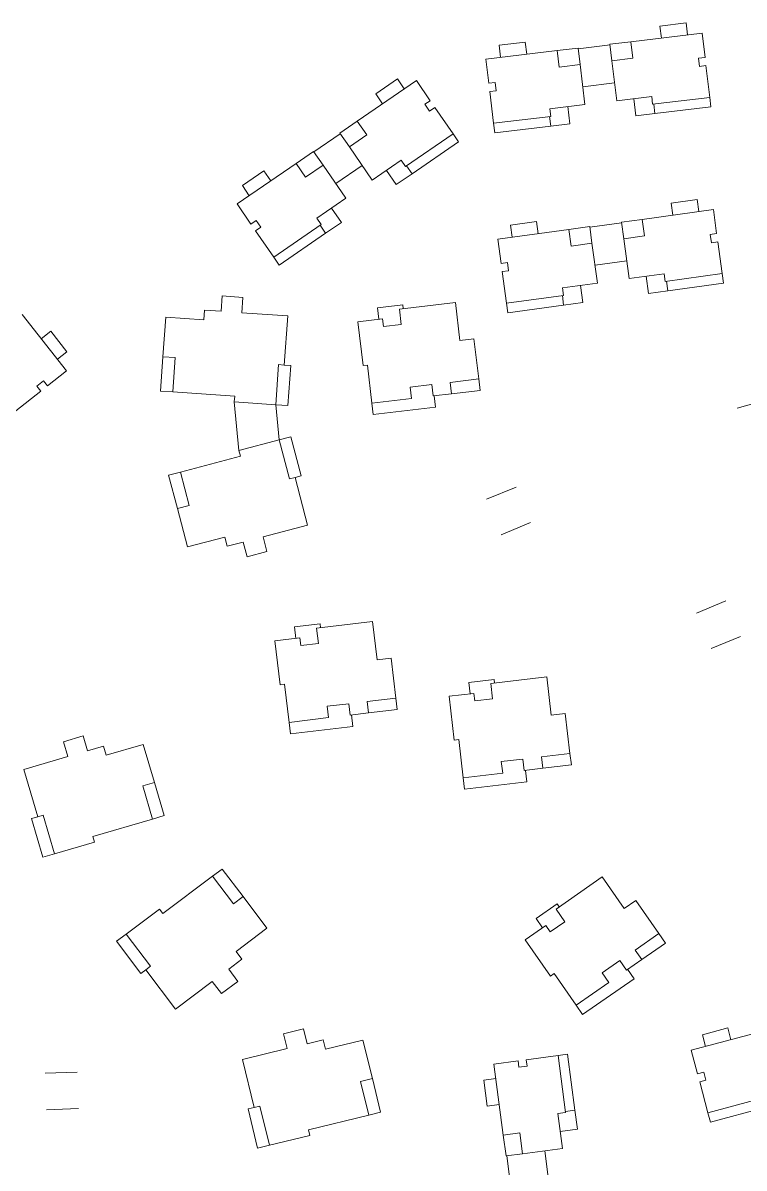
# Model space of a CAD drawing. Extents: x 109296 to 172296, y -14588 to 29909.
# Drawn here: x 115033 to 116384, y -6289 to -4141 of the extents above; entities that cross this region are included whole.
import ezdxf

# ---------------------------------------------------------------- set-up
doc = ezdxf.new("R2010")
doc.units = 0
doc.header["$LTSCALE"] = 1000
doc.header["$MEASUREMENT"] = 0
doc.layers.add('140', color=2, linetype='Continuous', lineweight=5)

msp = doc.modelspace()

# ---------------------------------------------------------------- linework, layer by layer
at = {"layer": '140', "color": 7}
for p, q in [((116226.8, -4146.9), (116275.6, -4141)), ((116275.6, -4141), (116278.3, -4163.7)), ((116305.7, -4160.4), (116172.3, -4176.3)), ((116229.5, -4169.5), (116226.8, -4146.9)), ((116311.2, -4205.7), (116305.7, -4160.4)), ((115974.2, -4177.1), (115925.3, -4182.9)), ((115925.3, -4182.9), (115928, -4205.5)), ((115976.9, -4199.7), (115974.2, -4177.1)), ((116034.1, -4192.9), (116073.4, -4188.2)), ((116073.4, -4188.2), (116077.1, -4219.1)), ((116133.1, -4182.2), (116073.5, -4189.4)), ((116172.3, -4176.3), (116133, -4181)), ((116133, -4181), (116136.7, -4212)), ((116172.3, -4176.3), (116176, -4207.3)), ((115900.6, -4208.8), (116034.1, -4192.9)), ((115906, -4254.1), (115900.6, -4208.8)), ((116034.1, -4192.9), (116037.8, -4223.8)), ((116176, -4207.3), (116136.7, -4212)), ((116299.2, -4207.1), (116311.2, -4205.7)), ((116301.1, -4222.6), (116299.2, -4207.1)), ((116037.8, -4223.8), (116077.1, -4219.1)), ((116077.1, -4219.1), (116086.1, -4294.2)), ((116136.7, -4212), (116145.6, -4287.1)), ((116313, -4221.2), (116301.1, -4222.6)), ((116320.1, -4280.7), (116313, -4221.2)), ((115770.1, -4249.3), (115659.4, -4325.5)), ((115694, -4274.1), (115734.5, -4246.2)), ((115734.5, -4246.2), (115747.4, -4265)), ((115796, -4286.9), (115770.1, -4249.3)), ((115917.9, -4252.7), (115906, -4254.1)), ((115919.8, -4268.2), (115917.9, -4252.7)), ((115706.9, -4292.9), (115694, -4274.1)), ((115907.9, -4269.6), (115919.8, -4268.2)), ((115915, -4329.2), (115907.9, -4269.6)), ((116141.7, -4253.7), (116082.1, -4260.9)), ((115786.1, -4293.7), (115796, -4286.9)), ((115795, -4306.5), (115786.1, -4293.7)), ((116086.1, -4294.2), (116020.5, -4302)), ((116145.6, -4287.1), (116211.2, -4279.3)), ((116177.8, -4283.2), (116181.7, -4315.4)), ((116211.2, -4279.3), (116212.9, -4293.6)), ((116212.9, -4293.6), (116320.1, -4280.7)), ((116217.4, -4311.1), (116215.3, -4293.3)), ((116322.3, -4298.6), (116320.1, -4280.7)), ((115804.8, -4299.7), (115795, -4306.5)), ((115838.9, -4349.1), (115804.8, -4299.7)), ((116022.2, -4316.3), (115915, -4329.2)), ((116022, -4334.5), (116019.9, -4316.6)), ((116020.5, -4302), (116022.2, -4316.3)), ((116053.9, -4298.1), (116057.7, -4330.2)), ((116181.7, -4315.4), (116217.4, -4311.1)), ((116217.4, -4311.1), (116322.3, -4298.6)), ((115659.4, -4325.5), (115626.8, -4348)), ((115659.4, -4325.5), (115677.1, -4351.2)), ((115917.1, -4347), (115915, -4329.2)), ((116022, -4334.5), (115917.1, -4347)), ((116057.7, -4330.2), (116022, -4334.5)), ((115627.5, -4349), (115578.1, -4383)), ((115626.8, -4348), (115644.5, -4373.7)), ((115677.1, -4351.2), (115644.5, -4373.7)), ((115749.9, -4410.4), (115838.9, -4349.1)), ((115849.1, -4364), (115838.9, -4349.1)), ((115644.5, -4373.7), (115687.4, -4436)), ((115762.1, -4423.9), (115849.1, -4364)), ((115544.8, -4404.5), (115577.4, -4382)), ((115577.4, -4382), (115595.1, -4407.7)), ((115687.4, -4436), (115741.8, -4398.5)), ((115741.8, -4398.5), (115749.9, -4410.4)), ((115434.1, -4480.7), (115544.8, -4404.5)), ((115484.4, -4418.4), (115443.9, -4446.3)), ((115497.4, -4437.2), (115484.4, -4418.4)), ((115544.8, -4404.5), (115562.5, -4430.2)), ((115562.5, -4430.2), (115595.1, -4407.7)), ((115595.1, -4407.7), (115638, -4470)), ((115668.3, -4408.3), (115618.9, -4442.3)), ((115714.1, -4417.6), (115732.5, -4444.3)), ((115732.5, -4444.3), (115762.1, -4423.9)), ((115762.1, -4423.9), (115751.9, -4409)), ((115443.9, -4446.3), (115456.8, -4465.1)), ((115460, -4518.3), (115434.1, -4480.7)), ((115638, -4470), (115583.6, -4507.4)), ((115611.3, -4488.4), (115629.7, -4515.1)), ((116247.6, -4479.1), (116296.3, -4472.4)), ((116250.7, -4501.7), (116247.6, -4479.1)), ((116296.3, -4472.4), (116299.4, -4494.9)), ((115583.6, -4507.4), (115591.8, -4519.3)), ((116193.6, -4509.5), (116154.4, -4514.9)), ((116326.8, -4491.2), (116193.6, -4509.5)), ((116193.6, -4509.5), (116197.9, -4540.4)), ((116333, -4536.3), (116326.8, -4491.2)), ((115469.9, -4511.5), (115460, -4518.3)), ((115468.8, -4531.1), (115478.7, -4524.3)), ((115502.9, -4580.6), (115468.8, -4531.1)), ((115478.7, -4524.3), (115469.9, -4511.5)), ((115591.8, -4519.3), (115502.9, -4580.6)), ((115600, -4535.5), (115589.8, -4520.7)), ((115629.7, -4515.1), (115600, -4535.5)), ((115922.6, -4546.9), (116055.7, -4528.6)), ((115995.6, -4513.8), (115946.8, -4520.6)), ((115946.8, -4520.6), (115949.9, -4543.1)), ((115998.7, -4536.4), (115995.6, -4513.8)), ((116055.7, -4528.6), (116095, -4523.1)), ((116055.7, -4528.6), (116060, -4559.5)), ((116095, -4523.1), (116099.2, -4554.1)), ((116154.6, -4516.1), (116095.1, -4524.3)), ((116154.4, -4514.9), (116158.7, -4545.9)), ((115600, -4535.5), (115513.1, -4595.4)), ((115928.8, -4592.1), (115922.6, -4546.9)), ((116197.9, -4540.4), (116158.7, -4545.9)), ((116158.7, -4545.9), (116169, -4620.7)), ((116321.1, -4538), (116333, -4536.3)), ((116323.2, -4553.4), (116321.1, -4538)), ((116335.1, -4551.8), (116323.2, -4553.4)), ((116343.3, -4611.2), (116335.1, -4551.8)), ((116060, -4559.5), (116099.2, -4554.1)), ((116099.2, -4554.1), (116109.6, -4628.9)), ((115513.1, -4595.4), (115502.9, -4580.6)), ((115940.7, -4590.5), (115928.8, -4592.1)), ((115942.8, -4605.9), (115940.7, -4590.5)), ((116164.4, -4587.5), (116105, -4595.7)), ((115931, -4607.5), (115942.8, -4605.9)), ((115939.2, -4667), (115931, -4607.5)), ((116169, -4620.7), (116234.4, -4611.7)), ((116201.1, -4616.3), (116205.5, -4648.4)), ((116234.4, -4611.7), (116236.3, -4626)), ((116236.3, -4626), (116343.3, -4611.2)), ((116345.8, -4629.1), (116343.3, -4611.2)), ((116109.6, -4628.9), (116044.2, -4638)), ((116044.2, -4638), (116046.1, -4652.2)), ((116077.5, -4633.4), (116081.9, -4665.5)), ((116241.2, -4643.5), (116238.7, -4625.7)), ((116241.2, -4643.5), (116345.8, -4629.1)), ((115404.3, -4682), (115406.3, -4653.2)), ((115406.3, -4653.2), (115444.6, -4655.9)), ((115444.6, -4655.9), (115442.7, -4684.6)), ((116046.1, -4652.2), (115939.2, -4667)), ((116046.2, -4670.4), (116043.8, -4652.6)), ((116205.5, -4648.4), (116241.2, -4643.5)), ((115372, -4697.8), (115373.2, -4679.8)), ((115373.2, -4679.8), (115404.3, -4682)), ((115744.8, -4669.9), (115697.1, -4675.5)), ((115697.1, -4675.5), (115699.7, -4697)), ((115738.5, -4677.9), (115843.3, -4665.5)), ((115741.9, -4706.5), (115738.5, -4677.9)), ((115745.6, -4677), (115744.8, -4669.9)), ((115843.3, -4665.5), (115851.8, -4737)), ((115941.6, -4684.8), (115939.2, -4667)), ((116046.2, -4670.4), (115941.6, -4684.8)), ((116081.9, -4665.5), (116046.2, -4670.4)), ((115114.3, -4793.5), (115031, -4688.1)), ((115295.1, -4767.1), (115300.2, -4692.9)), ((115300.2, -4692.9), (115372, -4697.8)), ((115442.7, -4684.6), (115528.9, -4690.5)), ((115528.9, -4690.5), (115522.5, -4782.7)), ((115660.3, -4701.7), (115706.8, -4696.1)), ((115670.1, -4783.9), (115660.3, -4701.7)), ((115706.8, -4696.1), (115708.5, -4710.4)), ((115066.7, -4733.3), (115084.6, -4719.2)), ((115084.6, -4719.2), (115115.1, -4757.7)), ((115708.5, -4710.4), (115741.9, -4706.5)), ((115851.8, -4737), (115878, -4733.8)), ((115878, -4733.8), (115886.9, -4808.9)), ((115115.1, -4757.7), (115097.2, -4771.9)), ((115290.6, -4831.7), (115295.1, -4767.1)), ((115317.8, -4768.6), (115295.1, -4767.1)), ((115313.4, -4833.3), (115317.8, -4768.6)), ((115511.7, -4782), (115506.6, -4857.4)), ((115522.5, -4782.7), (115511.7, -4782)), ((115534.5, -4783.5), (115522.5, -4782.7)), ((115529.3, -4858.9), (115534.5, -4783.5)), ((115678.4, -4782.9), (115670.1, -4783.9)), ((115686.9, -4854.4), (115678.4, -4782.9)), ((115078.6, -4821.8), (115114.3, -4793.5)), ((115886.9, -4808.9), (115833.3, -4815.3)), ((115886.9, -4808.9), (115889.5, -4830.4)), ((115019.3, -4868.7), (115066.3, -4831.5)), ((115058.9, -4822.1), (115071.1, -4812.4)), ((115066.3, -4831.5), (115058.9, -4822.1)), ((115071.1, -4812.4), (115078.6, -4821.8)), ((115313.4, -4833.3), (115290.6, -4831.7)), ((115798.8, -4819.4), (115758.2, -4824.2)), ((115758.2, -4824.2), (115760.8, -4845.6)), ((115801.3, -4840.8), (115798.8, -4819.4)), ((115833.3, -4815.3), (115835.9, -4836.7)), ((115889.5, -4830.4), (115835.9, -4836.7)), ((115429.5, -4841.3), (115313.4, -4833.3)), ((115428.8, -4852), (115429.5, -4841.3)), ((115428.8, -4852), (115437.4, -4943.1)), ((115506.6, -4857.4), (115428.8, -4852)), ((115760.8, -4845.6), (115686.9, -4854.4)), ((115835.9, -4836.7), (115801.3, -4840.8)), ((115803.7, -4840.5), (115806.2, -4862)), ((116429.6, -4847.4), (116371.7, -4863.4)), ((115506.6, -4857.4), (115512.8, -4923.1)), ((115506.6, -4857.4), (115529.3, -4858.9)), ((115689.4, -4875.8), (115686.9, -4854.4)), ((115806.2, -4862), (115689.4, -4875.8)), ((115512.8, -4923.1), (115534.8, -4917.3)), ((115534.8, -4917.3), (115554.2, -4990.4)), ((115512.8, -4923.1), (115437.4, -4943.1)), ((115532.2, -4996.2), (115512.8, -4923.1)), ((115440.2, -4953.6), (115327.7, -4983.4)), ((115437.4, -4943.1), (115440.2, -4953.6)), ((115327.7, -4983.4), (115305.6, -4989.2)), ((115305.6, -4989.2), (115322.2, -5051.9)), ((115327.7, -4983.4), (115344.3, -5046)), ((115542.6, -4993.4), (115532.2, -4996.2)), ((115554.2, -4990.4), (115542.6, -4993.4)), ((115566.3, -5082.8), (115542.6, -4993.4)), ((115956.9, -5011.6), (115901.4, -5034.4)), ((115344.3, -5046), (115322.2, -5051.9)), ((115322.2, -5051.9), (115341.3, -5123.8)), ((115482.8, -5104.9), (115566.3, -5082.8)), ((115984.3, -5078.1), (115928.8, -5101)), ((115341.3, -5123.8), (115410.9, -5105.3)), ((115410.9, -5105.3), (115415.5, -5122.7)), ((115490.1, -5132.7), (115482.8, -5104.9)), ((115415.5, -5122.7), (115445.7, -5114.7)), ((115445.7, -5114.7), (115453, -5142.6)), ((115453, -5142.6), (115490.1, -5132.7)), ((116350.5, -5225.1), (116295.1, -5248)), ((115589.5, -5268.4), (115541.9, -5274)), ((115541.9, -5274), (115544.4, -5295.5)), ((115583.2, -5276.4), (115688.1, -5263.9)), ((115586.6, -5305), (115583.2, -5276.4)), ((115590.4, -5275.5), (115589.5, -5268.4)), ((115688.1, -5263.9), (115696.6, -5335.4)), ((115505.1, -5300.1), (115551.6, -5294.6)), ((115514.8, -5382.4), (115505.1, -5300.1)), ((115551.6, -5294.6), (115553.3, -5308.9)), ((115553.3, -5308.9), (115586.6, -5305)), ((116378, -5291.7), (116322.5, -5314.5)), ((115696.6, -5335.4), (115722.8, -5332.3)), ((115722.8, -5332.3), (115731.7, -5407.4)), ((115909.5, -5380.3), (116014.4, -5367.8)), ((116014.4, -5367.8), (116022.9, -5439.3)), ((115523.2, -5381.4), (115514.8, -5382.4)), ((115531.7, -5452.9), (115523.2, -5381.4)), ((115915.8, -5372.3), (115868.2, -5377.9)), ((115868.2, -5377.9), (115870.7, -5399.4)), ((115912.9, -5408.9), (115909.5, -5380.3)), ((115916.7, -5379.4), (115915.8, -5372.3)), ((115731.7, -5407.4), (115678.1, -5413.8)), ((115731.7, -5407.4), (115734.2, -5428.9)), ((115831.4, -5404), (115877.9, -5398.5)), ((115841.2, -5486.3), (115831.4, -5404)), ((115877.9, -5398.5), (115879.6, -5412.8)), ((115879.6, -5412.8), (115912.9, -5408.9)), ((115643.5, -5417.9), (115603, -5422.7)), ((115603, -5422.7), (115605.5, -5444.1)), ((115646.1, -5439.3), (115643.5, -5417.9)), ((115678.1, -5413.8), (115680.6, -5435.2)), ((115734.2, -5428.9), (115680.6, -5435.2)), ((115605.5, -5444.1), (115531.7, -5452.9)), ((115534.2, -5474.3), (115531.7, -5452.9)), ((115680.6, -5435.2), (115646.1, -5439.3)), ((115648.4, -5439), (115651, -5460.5)), ((116022.9, -5439.3), (116049.1, -5436.2)), ((116049.1, -5436.2), (116058, -5511.3)), ((115651, -5460.5), (115534.2, -5474.3)), ((115145.7, -5478.5), (115108.9, -5489.4)), ((115108.9, -5489.4), (115117, -5517)), ((115153.9, -5506.1), (115145.7, -5478.5)), ((115183.8, -5497.3), (115153.9, -5506.1)), ((115188.9, -5514.6), (115183.8, -5497.3)), ((115258, -5494.2), (115188.9, -5514.6)), ((115279, -5565.6), (115258, -5494.2)), ((115849.5, -5485.3), (115841.2, -5486.3)), ((115858, -5556.8), (115849.5, -5485.3)), ((115117, -5517), (115034.2, -5541.4)), ((116058, -5511.3), (116004.4, -5517.7)), ((116004.4, -5517.7), (116006.9, -5539.1)), ((116058, -5511.3), (116060.6, -5532.8)), ((115034.2, -5541.4), (115060.3, -5630)), ((115969.8, -5521.8), (115929.3, -5526.6)), ((115929.3, -5526.6), (115931.9, -5548)), ((115972.4, -5543.2), (115969.8, -5521.8)), ((116006.9, -5539.1), (115972.4, -5543.2)), ((116060.6, -5532.8), (116006.9, -5539.1)), ((115931.9, -5548), (115858, -5556.8)), ((115860.5, -5578.2), (115858, -5556.8)), ((115974.8, -5542.9), (115977.3, -5564.4)), ((115257.1, -5572.1), (115279, -5565.6)), ((115275.4, -5634.2), (115257.1, -5572.1)), ((115297.3, -5627.8), (115279, -5565.6)), ((115977.3, -5564.4), (115860.5, -5578.2)), ((115060.3, -5630), (115070.6, -5627)), ((115070.6, -5627), (115092, -5699.5)), ((115048.8, -5633.4), (115060.3, -5630)), ((115070.1, -5706), (115048.8, -5633.4)), ((115163.8, -5667.1), (115275.4, -5634.2)), ((115275.4, -5634.2), (115297.3, -5627.8)), ((115166.8, -5677.5), (115163.8, -5667.1)), ((115092, -5699.5), (115166.8, -5677.5)), ((115092, -5699.5), (115070.1, -5706)), ((115388, -5741.7), (115406.2, -5728)), ((115406.2, -5728), (115445.2, -5779.8)), ((115295, -5811.7), (115388, -5741.7)), ((115388, -5741.7), (115427, -5793.5)), ((116032, -5803.2), (116118.7, -5742.9)), ((116118.7, -5742.9), (116159.8, -5802)), ((115427, -5793.5), (115445.2, -5779.8)), ((115445.2, -5779.8), (115489.9, -5839.2)), ((116033.8, -5793.2), (115994.4, -5820.6)), ((116037.9, -5799.1), (116033.8, -5793.2)), ((116159.8, -5802), (116181.5, -5787)), ((116181.5, -5787), (116224.6, -5849)), ((115226.2, -5849.9), (115288.5, -5803)), ((115288.5, -5803), (115295, -5811.7)), ((115994.4, -5820.6), (116006.7, -5838.3)), ((116048.4, -5826.9), (116032, -5803.2)), ((115489.9, -5839.2), (115432.4, -5882.5)), ((115974.2, -5860.9), (116012.6, -5834.2)), ((116012.6, -5834.2), (116020.9, -5846)), ((116020.9, -5846), (116048.4, -5826.9)), ((115226.2, -5849.9), (115208, -5863.6)), ((115208, -5863.6), (115253.4, -5924.1)), ((115271.6, -5910.3), (115226.2, -5849.9)), ((116021.5, -5928.9), (115974.2, -5860.9)), ((116224.6, -5849), (116180.3, -5879.9)), ((116224.6, -5849), (116237, -5866.8)), ((115432.4, -5882.5), (115443.2, -5896.9)), ((116180.3, -5879.9), (116192.6, -5897.6)), ((116237, -5866.8), (116192.6, -5897.6)), ((115443.2, -5896.9), (115418.3, -5915.6)), ((116151.7, -5899.7), (116118.2, -5923)), ((116164.1, -5917.5), (116151.7, -5899.7)), ((116192.6, -5897.6), (116164.1, -5917.5)), ((115253.4, -5924.1), (115263, -5916.8)), ((115263, -5916.8), (115271.6, -5910.3)), ((115318.6, -5990.7), (115263, -5916.8)), ((115418.3, -5915.6), (115435.6, -5938.7)), ((116028.4, -5924.1), (116021.5, -5928.9)), ((116069.5, -5983.2), (116028.4, -5924.1)), ((116118.2, -5923), (116130.6, -5940.8)), ((116166, -5916.1), (116178.4, -5933.8)), ((115387.6, -5938.7), (115318.6, -5990.7)), ((115404.9, -5961.7), (115387.6, -5938.7)), ((115435.6, -5938.7), (115404.9, -5961.7)), ((116130.6, -5940.8), (116069.5, -5983.2)), ((116178.4, -5933.8), (116081.8, -6001)), ((116081.8, -6001), (116069.5, -5983.2)), ((115558.6, -6027.8), (115521.3, -6036.9)), ((115565.4, -6055.8), (115558.6, -6027.8)), ((116285.4, -6068), (116415.2, -6033.3)), ((116353.7, -6026.1), (116306.2, -6038.8)), ((116359.6, -6048.2), (116353.7, -6026.1)), ((115521.3, -6036.9), (115528.1, -6064.9)), ((115595.7, -6048.4), (115565.4, -6055.8)), ((115600, -6065.9), (115595.7, -6048.4)), ((115669.9, -6048.8), (115600, -6065.9)), ((115687.6, -6121), (115669.9, -6048.8)), ((116306.2, -6038.8), (116312.1, -6060.9)), ((115528.1, -6064.9), (115444.2, -6085.4)), ((116035.6, -6077.8), (115976.1, -6085.7)), ((116053.5, -6075.5), (116035.6, -6077.8)), ((116049.7, -6184.9), (116035.6, -6077.8)), ((116067.3, -6180.1), (116053.5, -6075.5)), ((116297.2, -6112), (116285.4, -6068)), ((115444.2, -6085.4), (115466.1, -6175.2)), ((115960.7, -6087.7), (115915.4, -6093.7)), ((115915.4, -6093.7), (115933, -6226.9)), ((115962.2, -6099.6), (115960.7, -6087.7)), ((115977.7, -6097.6), (115962.2, -6099.6)), ((115976.1, -6085.7), (115977.7, -6097.6)), ((115134.3, -6108.7), (115074.3, -6110.9)), ((115665.5, -6126.5), (115687.6, -6121)), ((115703, -6184), (115687.6, -6121)), ((115896.5, -6124), (115919.1, -6121)), ((116308.8, -6109), (116297.2, -6112)), ((116312.8, -6124), (116308.8, -6109)), ((115680.9, -6189.4), (115665.5, -6126.5)), ((115902.9, -6172.8), (115896.5, -6124)), ((116301.2, -6127.1), (116312.8, -6124)), ((116316.7, -6185.1), (116301.2, -6127.1)), ((116421, -6157.2), (116316.7, -6185.1)), ((115136.8, -6177.3), (115076.8, -6179.5)), ((115454.5, -6178), (115466.1, -6175.2)), ((115472.5, -6251.5), (115454.5, -6178)), ((115466.1, -6175.2), (115476.6, -6172.6)), ((115476.6, -6172.6), (115494.6, -6246.1)), ((115680.9, -6189.4), (115703, -6184)), ((115925.5, -6169.8), (115902.9, -6172.8)), ((116035.5, -6186.8), (116049.7, -6184.9)), ((116067.3, -6180.1), (116049.4, -6182.5)), ((116072, -6215.8), (116067.3, -6180.1)), ((116321.3, -6202.5), (116316.7, -6185.1)), ((116423.3, -6175.2), (116321.3, -6202.5)), ((115567.8, -6217), (115680.9, -6189.4)), ((116044.1, -6252.2), (116035.5, -6186.8)), ((115494.6, -6246.1), (115570.4, -6227.5)), ((115570.4, -6227.5), (115567.8, -6217)), ((115933, -6226.9), (115964, -6222.8)), ((115933, -6226.9), (115938.2, -6266.2)), ((115964, -6222.8), (115969.2, -6262.1)), ((116039.9, -6220.1), (116072, -6215.8)), ((115494.6, -6246.1), (115472.5, -6251.5)), ((115938.2, -6266.2), (115969.2, -6262.1)), ((115939.4, -6266), (115947.3, -6325.5)), ((115969.2, -6262.1), (116044.1, -6252.2)), ((116010.8, -6256.6), (116018.7, -6316.1))]:
    msp.add_line(p, q, dxfattribs=at)

doc.saveas('drawing.dxf')
